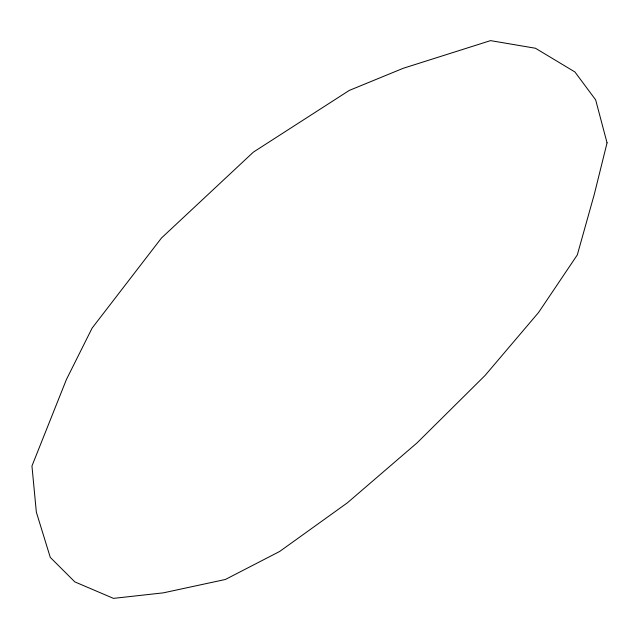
<?xml version="1.0" encoding="UTF-8"?>
<svg xmlns="http://www.w3.org/2000/svg" width="639" height="639" viewBox="0 0 639 639"><rect width="100%" height="100%" fill="white"/><g stroke="black" fill="none" stroke-linecap="round" stroke-linejoin="round"><path stroke-width="0.96" d="M607.05 142.84L594.318 194.232L577.313 254.905L538.565 312.495L485.081 375.46L417.083 442.859L347.304 502.885L279.666 551.465L225.375 579.477L163.336 592.848L113.478 598.376L74.851 581.897L50.281 557.392L36.343 512.143L31.95 465.991L66.44 379.462L92.112 328.095L161.467 238.02L253.379 152.122L349.245 90.442L403.193 68.301L490.536 40.624L535.474 48.252L574.932 71.983L595.644 99.852L607.05 142.84"/></g></svg>
